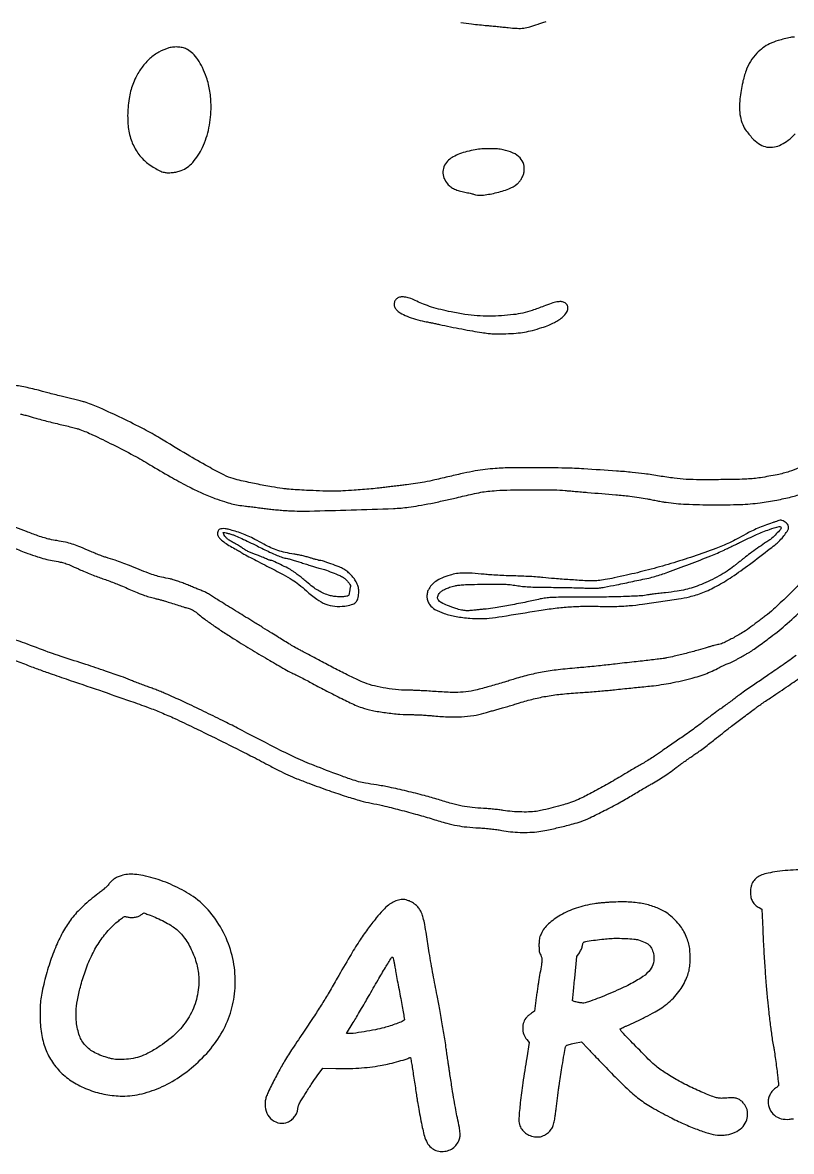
# Model space of a CAD drawing. Extents: x 437 to 3283, y 464 to 3358.
# Drawn here: x 1368 to 2380, y 464 to 1950 of the extents above; entities that cross this region are included whole.
import ezdxf

# ---------------------------------------------------------------- set-up
doc = ezdxf.new("R2010")
doc.units = 0

msp = doc.modelspace()

# ---------------------------------------------------------------- linework, layer by layer
for points in [[(1944.743659, 1950.118236, 0.0194), (1958.717958, 1948.037714, 0.006307), (1979.5, 1946.028347, -0.002565), (1985.184625, 1945.521627, -0.001232), (1992.472088, 1944.81622, -0.001221), (2000.071937, 1944.04292, -0.001747), (2006.809236, 1943.316956, 0.014756), (2018.943045, 1942.328036, 0.04168), (2027.435656, 1942.595645, 0.043803), (2035.529155, 1944.256181, 0.017708), (2046.217598, 1947.861465, -0.014299), (2051.368682, 1949.638157, -0.012751), (2056.812473, 1951.192015, -0.012588)], [(2383.662372, 1930.884221, 0.055734), (2378.5, 1930.320512, 0.01505), (2362.230863, 1926.162591, 0.039628), (2350.973843, 1921.931479, 0.050654), (2342.222724, 1916.686219, 0.0425), (2334.130099, 1909.500111, 0.051185), (2325.901341, 1898.841027, 0.050228), (2319.948669, 1886.666858, 0.03916), (2315.53049, 1871.074844, 0.016451), (2311.948096, 1849.553144, 0.037119), (2311.243543, 1837.385445, 0.044999), (2312.455802, 1826.024527, 0.048745), (2315.522301, 1815.883776, 0.061353), (2320.338877, 1807.345494, 0.032376), (2329.798956, 1796.134501, 0.071446), (2338.611154, 1789.259633, 0.090875), (2347.536601, 1786.116217, 0.084491), (2357.23756, 1786.224986, 0.072234), (2366.31354, 1789.273117, 0.049147), (2375.519715, 1795.127878, 0.04374), (2384.446345, 1803.478653, 0.033553)], [(2389.25252, 1363.991509, -0.035978), (2376.791542, 1358.970697, -0.027501), (2360.906425, 1354.811019, -0.011323), (2339, 1350.859167, -0.014047), (2330.188124, 1349.727365, -0.012481), (2320.972306, 1349.037775, -0.007667), (2308.388791, 1348.604828, -0.001733), (2287, 1348.271283, -0.003915), (2259.177758, 1348.151698, -0.01374), (2241.271164, 1348.707158, -0.017083), (2225.507572, 1350.171871, -0.008937), (2206, 1353.014261, 0.005972), (2186.366196, 1355.994071, 0.010942), (2170.291642, 1357.880056, 0.006456), (2149.409591, 1359.596218, 0.000919), (2106.5, 1362.486277, 0.011399), (2081.847311, 1363.537524, 0.003879), (2046.004477, 1363.969853, 0.003626), (2010.726599, 1363.865823, 0.016077), (1990, 1362.987511, 0.012234), (1976.766131, 1361.67349, 0.012291), (1963.633186, 1359.715284, 0.010332), (1948.758047, 1356.804168, 0.005116), (1930, 1352.527583, -0.002871), (1910.584849, 1348.009394, -0.007847), (1896.793623, 1345.110095, -0.01016), (1885.148451, 1343.096763, -0.00911), (1873, 1341.475643, 0.001122), (1866.755881, 1340.743729, 0.000607), (1859.075248, 1339.816492, 0.000605), (1851.257537, 1338.853476, 0.000955), (1844.554035, 1338.00648, -0.006692), (1837.084786, 1337.149683, -0.002496), (1826.573953, 1336.139295, -0.002473), (1815.105291, 1335.151759, -0.002991), (1804.333195, 1334.342689, -0.004189), (1789.372634, 1333.434855, -0.01056), (1778.465974, 1333.09542, -0.009797), (1767.095235, 1333.204599, -0.003173), (1750.279159, 1333.802515, -0.003274), (1738.417606, 1334.377469, -0.003283), (1726.575753, 1335.107225, -0.003208), (1716.254235, 1335.877897, -0.01308), (1710, 1336.550308, -0.011918), (1695.747395, 1338.807925, -0.004269), (1675.544111, 1342.682289, -0.003843), (1655.831734, 1346.795149, -0.019643), (1645, 1349.59164, -0.044811), (1632.905849, 1354.443257, -0.008648), (1612.059148, 1365.518713, -0.007529), (1584.487389, 1381.331319, -0.003335), (1548.549526, 1402.992945, 0.018036), (1528.052962, 1414.539895, 0.006953), (1498.839829, 1429.125329, 0.006574), (1469.856009, 1442.629546, 0.025875), (1451.5, 1449.773069, 0.011654), (1446.923621, 1451.169112, 0.004101), (1440.296875, 1452.964502, 0.004068), (1432.977007, 1454.81987, 0.004758), (1426, 1456.457825, -0.003975), (1418.558383, 1458.192559, -0.002421), (1409.79375, 1460.354283, -0.002426), (1401.12531, 1462.581654, -0.004293), (1394, 1464.514956, 0.015729), (1373.995937, 1469.454416, 0.021591), (1355.724199, 1472.542929, 0.016718)], [(1365.173464, 1434.683774, -0.006024), (1370.73992, 1433.344524, -0.005954), (1376.681287, 1431.763606, -0.007611), (1382.113155, 1430.159276, 0.008963), (1388.368534, 1428.330093, 0.003457), (1397.108409, 1426.008406, 0.003421), (1406.622301, 1423.620721, 0.004216), (1415.528271, 1421.529669, -0.00383), (1424.031444, 1419.540123, -0.004069), (1432.332522, 1417.459018, -0.003879), (1439.447973, 1415.554443, -0.018685), (1443.443435, 1414.289288, -0.02433), (1460.198228, 1407.349698, -0.006154), (1486.705321, 1394.426339, -0.006602), (1514.095231, 1380.196635, -0.012843), (1535.5, 1367.996907, 0.005882), (1562.476359, 1352.120046, 0.010708), (1584.929423, 1339.889474, 0.012979), (1604.166925, 1330.563272, 0.020468), (1621.170935, 1323.682331, 0.006955), (1633.694103, 1319.397287, 0.016728), (1643.106833, 1316.66697, 0.01978), (1651.678436, 1314.84616, 0.014359), (1661.336622, 1313.474842, -0.001642), (1667.130016, 1312.802071, -0.000768), (1674.627008, 1311.894826, -0.000761), (1682.485712, 1310.919416, -0.001067), (1689.5, 1310.022761, 0.00585), (1696.636418, 1309.179795, 0.003834), (1704.877573, 1308.367826, 0.003856), (1712.918418, 1307.700275, 0.007389), (1719.3811, 1307.309845, 0.01678), (1745.318362, 1306.998482, 0.002218), (1800.252649, 1308.42647, 0.001799), (1855.893607, 1310.320199, 0.024754), (1876, 1312.076271, 0.009525), (1888.972582, 1314.112129, 0.004959), (1905.071543, 1317.118783, 0.004769), (1922.332839, 1320.691399, 0.005229), (1939, 1324.490092, -0.002129), (1959.77339, 1329.360339, -0.011971), (1970.944444, 1331.649117, -0.018126), (1980.081439, 1332.954407, -0.009434), (1991.551984, 1333.952336, -0.013134), (2009.95022, 1334.718992, -0.003636), (2038.86115, 1334.953368, -0.003208), (2067.504686, 1334.793496, -0.020253), (2082.076322, 1334.027834, 0.001245), (2087.365186, 1333.547845, 0.000428), (2095.019295, 1332.879015, 0.000426), (2103.461437, 1332.155848, 0.000493), (2111.5, 1331.48213, -0.000793), (2148.594763, 1328.350769, -0.005305), (2167.024503, 1326.568397, -0.010559), (2179.214178, 1324.997813, -0.014292), (2190.145569, 1323.033039, 0.003581), (2196.402094, 1321.769621, 0.002649), (2203.3394, 1320.458481, 0.002677), (2209.905901, 1319.289724, 0.006013), (2214.903452, 1318.48956, 0.025424), (2240.830822, 1315.995465, 0.010092), (2276.595216, 1315.105514, 0.010098), (2312.387825, 1315.660409, 0.025235), (2338.429739, 1317.909678, 0.011326), (2360.317561, 1321.425484, 0.016792), (2379.293553, 1325.57931, 0.019171), (2394.738782, 1330.14496, 0.048818)], [(2391.802837, 1212.314361, -0.006199), (2373.937094, 1194.582848, -0.005583), (2356.089499, 1177.685202, -0.028086), (2345.5, 1168.932067, 0.002017), (2341.015505, 1165.602766, 0.001258), (2335.785127, 1161.666318, 0.001262), (2330.648021, 1157.759366, 0.002291), (2326.470645, 1154.535217, -0.028173), (2316.891742, 1147.903355, -0.012886), (2303.717211, 1140.299392, -0.010545), (2290.759301, 1133.609188, -0.074134), (2284.008952, 1131.465316, 0.020607), (2281.608366, 1130.976867, 0.005208), (2277.750145, 1129.982014, 0.005305), (2273.361724, 1128.751492, 0.005336), (2269.008952, 1127.430437, -0.009258), (2257.142969, 1123.930554, -0.003949), (2241.146659, 1119.668251, -0.003753), (2225.497463, 1115.755554, -0.013734), (2215.5, 1113.624335, -0.01167), (2210.964875, 1112.896053, -0.002305), (2202.8, 1111.817974, -0.002441), (2193.275055, 1110.652183, -0.002266), (2183.5, 1109.549077, 0.000497), (2172.748207, 1108.374262, 0.000316), (2160.234375, 1106.986328, 0.000317), (2147.957842, 1105.60897, 0.000589), (2138, 1104.473472, -0.002456), (2128.392053, 1103.414203, -0.001588), (2117.258571, 1102.277808, -0.001596), (2106.369607, 1101.236374, -0.003016), (2097.582369, 1100.477671, 0.009331), (2072.695543, 1098.011916, 0.015225), (2051.716332, 1094.887023, 0.016863), (2032.612892, 1090.774585, 0.016029), (2013.5, 1085.323786, -0.003717), (2006.760698, 1083.221074, -0.001672), (1997.884375, 1080.556231, -0.001656), (1988.489403, 1077.803715, -0.002257), (1980, 1075.388474, -0.013596), (1961.714939, 1070.807586, -0.032282), (1947.863098, 1068.661042, -0.030064), (1933.27555, 1068.23658, -0.010428), (1912.243796, 1069.328584, 0.002713), (1902.451113, 1069.988672, 0.002721), (1892.661695, 1070.541752, 0.002657), (1884.117229, 1070.932352, 0.010856), (1878.923678, 1071.029256, -0.020803), (1862.660883, 1071.656418, -0.019625), (1846.184409, 1073.632959, -0.020526), (1830.945712, 1076.716957, -0.034366), (1818.5, 1080.695891, -0.01596), (1808.319222, 1085.121458, -0.004765), (1793.079436, 1092.511402, -0.004618), (1775.554957, 1101.419216, -0.00411), (1757.5, 1110.996886, 0.001065), (1750.02188, 1115.022387, 0.001027), (1742.4375, 1119.064255, 0.001015), (1735.74319, 1122.596761, 0.00376), (1731.5, 1124.784295, -0.013598), (1727.229334, 1127.093446, -0.003355), (1720.351071, 1131.119645, -0.003431), (1712.533902, 1135.839011, -0.003428), (1704.780243, 1140.666376, 0.001474), (1695.866953, 1146.264173, 0.000698), (1684.345889, 1153.430123, 0.000692), (1672.272683, 1160.893018, 0.00098), (1661.503803, 1167.5, -0.00108), (1651.109184, 1173.880241, -0.000923), (1640.182418, 1180.647546, -0.00093), (1630.271219, 1186.83682, -0.002653), (1623.404218, 1191.193774, 0.006163), (1617.87604, 1194.647088, 0.006889), (1612.464601, 1197.834205, 0.006398), (1607.787249, 1200.424109, 0.03597), (1605.180659, 1201.59122, -0.008055), (1602.484184, 1202.622172, -0.001375), (1597.391304, 1204.680245, -0.001499), (1591.423443, 1207.131908, -0.001336), (1585.236547, 1209.714661, 0.008212), (1578.648354, 1212.359158, 0.008719), (1572.106418, 1214.731234, 0.009067), (1566.308626, 1216.603014, 0.026634), (1562.236547, 1217.603368, -0.008098), (1550.824714, 1219.962235, -0.018665), (1542.352369, 1222.192085, -0.01732), (1533.699957, 1225.149154, -0.0061), (1521.5, 1229.967646, 0.002718), (1508.519337, 1235.196257, 0.006775), (1498.958744, 1238.837868, 0.007169), (1489.622448, 1242.098964, 0.003396), (1477.5, 1246.047922, -0.011772), (1472.678084, 1247.70853, -0.004987), (1466.288385, 1250.151513, -0.004931), (1459.515018, 1252.896383, -0.00643), (1453.375354, 1255.548404, 0.009045), (1441.884226, 1260.440851, 0.020863), (1433.043578, 1263.595043, 0.022207), (1424.31196, 1265.88588, 0.011643), (1413.278655, 1267.99506, -0.01025), (1403.926745, 1269.755827, -0.020867), (1396.680699, 1271.593149, -0.014622), (1388.157927, 1274.41087, -0.002859), (1373, 1280.017194, 0.001952), (1359.333613, 1285.10003, 0.003394)], [(1356, 1258.497341, 0.003322), (1374.994572, 1251.20171, 0.011344), (1387.487474, 1246.819202, 0.016597), (1397.320043, 1243.975727, 0.018411), (1406.986865, 1241.900158, -0.007171), (1417.460116, 1239.896565, -0.027201), (1423.902856, 1238.198165, -0.024888), (1430.393429, 1235.740972, -0.00531), (1441.399927, 1230.795498, 0.008016), (1448.237243, 1227.767697, 0.004679), (1456.523587, 1224.347125, 0.004677), (1464.885871, 1221.076974, 0.007902), (1471.961427, 1218.51329, -0.004932), (1478.829225, 1216.070943, -0.003441), (1486.529347, 1213.186463, -0.003471), (1493.87525, 1210.318249, -0.007194), (1499.5615, 1207.957065, 0.002277), (1516.437524, 1200.754019, 0.009571), (1526.673524, 1196.669011, 0.015412), (1534.309031, 1194.055787, 0.018713), (1541.615582, 1192.100285, -0.005006), (1545.839527, 1191.093, -0.004034), (1550.358952, 1189.928518, -0.004077), (1554.515521, 1188.785322, -0.010434), (1557.5, 1187.870548, 0.002097), (1565.216922, 1185.363736, 0.001584), (1573.71313, 1182.672752, 0.001571), (1581.58914, 1180.232777, 0.004534), (1587.068184, 1178.608425, -0.035454), (1590.130103, 1177.490659, -0.032798), (1593.087607, 1175.926536, -0.026586), (1596.316208, 1173.69298, -0.012498), (1600.25261, 1170.48785, 0.019772), (1607.871815, 1164.466213, 0.006247), (1619.704405, 1156.076216, 0.00616), (1633.302614, 1146.932723, 0.00633), (1647, 1138.211323, 0.002812), (1670.446303, 1123.878215, 0.003104), (1693.293519, 1110.280036, 0.002644), (1712.95162, 1098.88396, 0.019835), (1722.498004, 1093.908961, -0.006568), (1727.538484, 1091.449918, -0.00239), (1734.618839, 1087.837254, -0.002369), (1742.328074, 1083.810774, -0.002827), (1749.55647, 1079.939301, 0.00551), (1768.332194, 1070.012481, 0.004876), (1788.100158, 1060.080836, 0.003956), (1805.781744, 1051.58519, 0.030986), (1814.258813, 1048.218537, 0.029155), (1828.230992, 1044.534532, 0.016178), (1845.618337, 1041.600809, 0.015574), (1864.329874, 1039.654313, 0.017389), (1882.449894, 1038.970287, -0.009941), (1887.31847, 1038.859084, -0.004275), (1893.807156, 1038.526133, -0.004228), (1900.713084, 1038.053905, -0.005574), (1907, 1037.5, 0.016288), (1926.979359, 1036.170358, 0.020954), (1945.384007, 1036.317997, 0.023304), (1961.625023, 1037.890517, 0.039037), (1975, 1040.897658, -0.004615), (1978.391956, 1041.909711, -0.001398), (1983.55625, 1043.383178, -0.0014), (1989.354733, 1045.002552, -0.001525), (1995, 1046.543594, 0.003679), (2001.145106, 1048.249569, 0.002137), (2008.5, 1050.383857, 0.002136), (2015.85384, 1052.586153, 0.003602), (2022, 1054.503904, -0.017048), (2040.379143, 1059.700709, -0.018359), (2058.62319, 1063.489364, -0.016858), (2078.405421, 1066.162765, -0.010823), (2101.5, 1067.990347, 0.003649), (2110.080066, 1068.545596, 0.002224), (2120.20625, 1069.320433, 0.002228), (2130.237041, 1070.177882, 0.003946), (2138.5, 1070.987118, -0.000703), (2146.930922, 1071.868053, -0.000358), (2157.528125, 1072.952607, -0.000356), (2168.456908, 1074.05533, -0.000533), (2178, 1075.001094, 0.003683), (2198.062706, 1077.117098, 0.010685), (2211.890343, 1078.978594, 0.012881), (2224.130498, 1081.217912, 0.007799), (2238.5, 1084.466012, 0.007817), (2252.84267, 1088.182378, 0.016866), (2263.727165, 1091.58395, 0.020162), (2273.041807, 1095.271379, 0.018176), (2282.363834, 1099.816013, -0.007549), (2286.228395, 1101.802769, -0.006812), (2290.285001, 1103.743055, -0.00684), (2293.967518, 1105.382426, -0.021443), (2296.5, 1106.342247, 0.024349), (2298.97964, 1107.298549, 0.008506), (2302.44995, 1108.906026, 0.008424), (2306.21483, 1110.807307, 0.009737), (2309.733873, 1112.747925, -0.000406), (2313.324612, 1114.816386, -0.000298), (2317.310098, 1117.10477, -0.000301), (2321.085097, 1119.266283, -0.00067), (2323.962818, 1120.906611, 0.021589), (2327.403033, 1123.063006, 0.003336), (2334.004585, 1127.674505, 0.003716), (2341.719834, 1133.227523, 0.003223), (2349.728945, 1139.162497, 0.017011), (2371.38008, 1156.606543, 0.012618), (2394.124067, 1177.267887, 0.012764)], [(2386.12076, 1116.887296, -0.001317), (2368.609072, 1104.595447, -0.001788), (2350.096197, 1091.771734, -0.003329), (2334.98506, 1081.531642, 0.003835), (2327.786432, 1076.642839, 0.002738), (2319.800772, 1071.064746, 0.002764), (2312.246039, 1065.663006, 0.005909), (2306.48506, 1061.390899, -0.0026), (2301.154588, 1057.383089, -0.001752), (2295.030726, 1052.861642, -0.001765), (2289.076116, 1048.529536, -0.003506), (2284.321668, 1045.146632, 0.005404), (2279.57884, 1041.744807, 0.002715), (2273.660606, 1037.352649, 0.002696), (2267.589591, 1032.744386, 0.003992), (2262.321668, 1028.633518, -0.007853), (2256.59209, 1024.233155, -0.003585), (2248.978865, 1018.658281, -0.003549), (2240.872938, 1012.898453, -0.004879), (2233.5, 1007.844298, 0.001967), (2226.22223, 1002.917447, 0.001568), (2218.409375, 997.54743, 0.001584), (2211.204291, 992.527985, 0.003995), (2206, 988.815467, -0.010544), (2200.948411, 985.310797, -0.005053), (2194.325, 981.015287, -0.005006), (2187.318424, 976.668973, -0.007122), (2181, 972.958662, 0.002054), (2174.609616, 969.292689, 0.001405), (2167.38125, 965.079271, 0.001416), (2160.43803, 960.979411, 0.002866), (2155, 957.705211, -0.00819), (2135.921821, 946.49341, -0.008327), (2116.590736, 935.976066, -0.008071), (2099.516205, 927.399686, -0.035072), (2089, 923.208864, -0.009764), (2079.637889, 920.41937, -0.003609), (2066.344455, 916.842643, -0.003226), (2053.3132, 913.526808, -0.016749), (2046.05147, 911.98496, -0.0336), (2036.886723, 910.986209, -0.015321), (2024.835608, 910.856831, -0.015081), (2012.066668, 911.496624, -0.019908), (2000.5, 912.891729, 0.008888), (1994.581354, 913.738296, 0.005274), (1987.5, 914.547273, 0.005277), (1980.417774, 915.205302, 0.009053), (1974.5, 915.584486, -0.015669), (1959.712785, 916.728587, -0.020835), (1946.382356, 918.746225, -0.018928), (1932.318495, 922.0352, -0.010041), (1915.154818, 927.113431, 0.012473), (1896.91085, 932.414926, 0.006119), (1873.442754, 938.297915, 0.006034), (1850.327289, 943.498858, 0.015872), (1833.608607, 946.498042, -0.006289), (1819.313762, 948.780601, -0.022092), (1810.211444, 950.769228, -0.019249), (1800.719235, 953.682283, -0.003938), (1784.194107, 959.604814, -0.006234), (1751.804329, 971.962299, -0.013889), (1727.554311, 982.350324, -0.010178), (1699.770319, 995.86948, -0.002055), (1651, 1021.093913, 0.005168), (1631.152721, 1031.203, 0.002795), (1606.528766, 1043.255146, 0.002777), (1581.189731, 1055.309169, 0.004206), (1559, 1065.487485, 0.008016), (1554.373841, 1067.474102, 0.003485), (1548.166529, 1069.972235, 0.003447), (1541.5308, 1072.536469, 0.004582), (1535.460525, 1074.770841, -0.003182), (1529.261256, 1077.033009, -0.002156), (1522.225344, 1079.685924, -0.002172), (1515.449927, 1082.307811, -0.00434), (1510.119596, 1084.45071, 0.012473), (1497.537744, 1089.272674, 0.003281), (1477.159038, 1096.354928, 0.002931), (1451.311931, 1104.979223, 0.001711), (1420.232588, 1115.029652, -0.002575), (1415.078868, 1116.706108, -0.002292), (1409.737906, 1118.501151, -0.0023), (1404.94886, 1120.159797, -0.007092), (1401.732588, 1121.341837, 0.003231), (1370.795077, 1132.983899, 0.007412), (1347.312153, 1141.254557, 0.008682)], [(1358.273965, 1110.284755, -0.009683), (1377.739724, 1102.850022, 0.01039), (1385.708973, 1099.819164, 0.001763), (1401.047836, 1094.408409, 0.001159), (1425.318297, 1086.006178, 0.000227), (1469, 1071.019416, -0.001187), (1510.077017, 1056.838089, -0.00579), (1533.221493, 1048.48449, -0.009407), (1550.432913, 1041.674301, -0.008222), (1568.172667, 1033.921129, -0.006194), (1593.098028, 1022.16038, -0.001856), (1630.777774, 1003.634148, -0.001813), (1668.111118, 984.93682, -0.006986), (1691.097712, 972.914142, 0.006027), (1705.373677, 965.412468, 0.01161), (1717.012631, 959.81103, 0.011423), (1729.021794, 954.698414, 0.005633), (1744.5, 948.723898, 0.004582), (1771.209422, 939.036294, 0.007378), (1794.157134, 931.328949, 0.008497), (1813.010832, 925.655958, 0.023537), (1826.5, 922.522875, -0.013551), (1841.756692, 919.298844, -0.004406), (1864.114958, 913.728583, -0.004525), (1887.750804, 907.389618, -0.007035), (1908, 901.453876, 0.007922), (1926.202562, 896.153124, 0.020034), (1939.632987, 893.044375, 0.022115), (1952.474523, 891.193076, 0.011748), (1968.5, 889.981493, -0.007695), (1976.452749, 889.445031, -0.007556), (1984.433944, 888.661526, -0.007888), (1991.95423, 887.687956, -0.011725), (1998.5, 886.578007, 0.022566), (2010.011007, 884.88189, 0.017781), (2022.584574, 884.055745, 0.017581), (2035.364318, 884.121004, 0.020325), (2047.5, 885.10504, 0.02352), (2057.821498, 886.861777, 0.005404), (2075.04691, 890.830124, 0.005578), (2092.267583, 895.197767, 0.020511), (2103, 898.524295, 0.026666), (2114.371445, 903.263821, 0.005917), (2133.268873, 912.627738, 0.006511), (2153.099754, 923.075885, 0.011321), (2169.236934, 932.327608, -0.001616), (2176.542817, 936.706757, -0.001408), (2184.219599, 941.245337, -0.001416), (2191.18617, 945.311108, -0.004191), (2196, 948.048615, 0.009417), (2204.674241, 953.102141, 0.010311), (2212.889989, 958.333184, 0.009734), (2221.281734, 964.161742, 0.006848), (2230.5, 971.028406, -0.005788), (2235.201543, 974.546094, -0.003018), (2241.138421, 978.827071, -0.003001), (2247.284348, 983.147304, -0.00458), (2252.673349, 986.814659, 0.00898), (2258.323539, 990.732937, 0.004494), (2265.332355, 995.878487, 0.00446), (2272.492288, 1001.33496, 0.006569), (2278.673349, 1006.264705, -0.004749), (2288.768685, 1014.376627, -0.002874), (2300.866468, 1023.7977, -0.002496), (2315.003289, 1034.564742, -0.001647), (2331.359222, 1046.809121, -0.006776), (2335.09921, 1049.511861, -0.002088), (2340.808646, 1053.485708, -0.002088), (2347.233467, 1057.878274, -0.002291), (2353.5, 1062.082564, 0.002992), (2375.655677, 1076.99216, 0.004615), (2394.613994, 1090.173502, 0.005314)], [(2389.5, 834.874951, 0.011782), (2374.735953, 833.977764, 0.014039), (2360.873291, 832.413936, 0.015161), (2348.99711, 830.366386, 0.039264), (2340.651034, 827.970625, 0.070311), (2334.180166, 824.448881, 0.08703), (2329.468844, 819.475714, 0.084828), (2326.650709, 813.087963, 0.063157), (2325.72585, 805.424013, 0.049551), (2326.451862, 798.539763, 0.075692), (2328.536427, 792.919766, 0.081181), (2332.064818, 788.450488, 0.066737), (2337.063165, 784.977674), (2340.626329, 783.149985), (2341.867917, 756.824992, 0.002128), (2343.226681, 730.405034, 0.002631), (2344.726675, 705.805238, 0.002865), (2346.339477, 683.409879, 0.004166), (2348.039706, 663.677528, 0.005292), (2349.78689, 647.078007, 0.003617), (2352.107397, 628.259166, 0.003052), (2354.470263, 610.995775, 0.019119), (2356.067707, 602.235168, -0.016868), (2357.005911, 597.217952, -0.002947), (2358.398293, 587.698311, -0.003364), (2359.812195, 577.099036, -0.004221), (2360.973636, 567.25517, 0.001802), (2361.365911, 563.786276, 0.001602), (2361.79846, 560.181268, 0.001607), (2362.208449, 556.940307, 0.00495), (2362.514534, 554.75165, -0.025482), (2362.779004, 552.058796, -0.13451), (2362.457512, 550.624274, -0.104993), (2361.414669, 549.378857, -0.012624), (2358.522445, 547.228929, 0.064773), (2354.825909, 543.830896, 0.050762), (2351.762636, 539.320939, 0.051391), (2349.707834, 534.357652, 0.071951), (2349.009769, 529.61602, 0.108167), (2351.14943, 519.722177, 0.113221), (2357.210415, 511.814553, 0.11005), (2366.27024, 507.188108, 0.097592), (2376.856496, 506.569696, -0.014525), (2379.436501, 506.847257, -0.008453), (2382.544895, 507.037779, -0.008446)]]:
    msp.add_lwpolyline(points, format="xyb")
for points in [[(1560.567787, 1916.526952, 0.058893), (1547.407607, 1911.015507, 0.053987), (1535.468205, 1902.453502, 0.051688), (1525.19207, 1891.142997, 0.045632), (1516.957719, 1877.5, 0.021798), (1512.963288, 1868.265241, 0.027964), (1510.150589, 1859.446315, 0.025898), (1508.193919, 1849.845151, 0.015107), (1506.798209, 1838.17627, 0.040012), (1506.607024, 1816.574613, 0.05699), (1510.133417, 1797.729681, 0.063163), (1517.398358, 1781.677602, 0.06772), (1528.304771, 1768.365603, 0.030625), (1534.285559, 1763.450138, 0.021581), (1541.551076, 1758.653033, 0.021622), (1548.723245, 1754.761287, 0.056832), (1554.231192, 1752.810586, 0.054015), (1558.973494, 1752.244008, 0.028368), (1564.912727, 1752.515842, 0.027723), (1571.076487, 1753.497217, 0.036191), (1576.55293, 1755.105688, 0.126478), (1592.021364, 1765.908661, 0.068178), (1604.714337, 1785.564618, 0.059334), (1613.151366, 1811.134531, 0.050087), (1616, 1839.5, 0.017243), (1615.639717, 1849.944249, 0.022314), (1614.553145, 1859.469297, 0.023216), (1612.6703, 1868.541808, 0.021631), (1609.918251, 1877.621176, 0.025181), (1604.599638, 1890.637246, 0.039504), (1598.625692, 1901.138222, 0.046773), (1592.056576, 1909.102754, 0.072428), (1584.934525, 1914.439119, 0.06086), (1579.641015, 1916.534176, 0.04248), (1573.305738, 1917.624169, 0.041537), (1566.694558, 1917.640358, 0.049635)], [(1963.728713, 1782.488413, 0.021868), (1952.731008, 1780.140929, 0.028427), (1942.92485, 1776.9904, 0.031909), (1934.718502, 1773.211904, 0.056369), (1928.604847, 1768.957913, 0.096442), (1923.243219, 1762.020565, 0.105749), (1921.101036, 1753.801754, 0.103451), (1922.492673, 1745.281944, 0.088658), (1927.211578, 1737.496974, 0.053921), (1931.380162, 1733.680953, 0.047151), (1936.453381, 1730.644729, 0.041589), (1942.600388, 1728.317359, 0.027129), (1950, 1726.627165, -0.006153), (1953.460649, 1725.988041, -0.006567), (1956.830061, 1725.276689, -0.006272), (1959.71005, 1724.590981, -0.030225), (1961.3151, 1724.082645, 0.118801), (1972.290862, 1722.640406, 0.030664), (1990.023772, 1725.632367, 0.031758), (2007.611635, 1730.918253, 0.087025), (2018.769613, 1737.441851, 0.049521), (2021.831922, 1740.60526, 0.03766), (2024.537482, 1744.603431, 0.03739), (2026.633709, 1749.000199, 0.046396), (2027.874444, 1753.357325, 0.115731), (2027.42291, 1763.221127, 0.120998), (2022.617669, 1771.672244, 0.09744), (2013.417004, 1778.222632, 0.053956), (2000.266062, 1782.531504, 0.037049), (1992.890574, 1783.531426, 0.015468), (1982.85292, 1783.830173, 0.015529), (1972.444556, 1783.494545, 0.025825)], [(1861.775141, 1587.441198, 0.116979), (1858.561766, 1584.56488, 0.117984), (1856.995237, 1580.560604, 0.11217), (1857.375602, 1576.116343, 0.097992), (1859.633476, 1572.023742, 0.092702), (1864.746011, 1567.834903, 0.027353), (1873.91872, 1563.439585, 0.026115), (1885.105435, 1559.483217, 0.023761), (1897, 1556.569818, -0.002192), (1900.705961, 1555.829853, -0.000855), (1905.821875, 1554.775908, -0.000846), (1911.356228, 1553.616125, -0.001051), (1916.5, 1552.517809, 0.003334), (1930.94697, 1549.50197, 0.003035), (1945.893412, 1546.58003, 0.003139), (1960.153678, 1543.974605, 0.004884), (1972.481807, 1541.926029, 0.008495), (1980.656731, 1540.791431, 0.017442), (1987.096979, 1540.235948, 0.015517), (1994.017734, 1540.096634, 0.005411), (2003.981807, 1540.313141, 0.012263), (2017.490226, 1541.08493, 0.022043), (2028.501785, 1542.476157, 0.022738), (2039.115078, 1544.796325, 0.014072), (2051.353865, 1548.432986, 0.014936), (2060.380133, 1551.695583, 0.025125), (2067.711638, 1555.030962, 0.029161), (2073.816747, 1558.653286, 0.03464), (2079.09802, 1562.778037, 0.064671), (2083.788901, 1568.243012, 0.125254), (2085.64782, 1573.653326, 0.166282), (2084.478677, 1578.274323, 0.137984), (2080.642721, 1581.633332, 0.10707), (2076.507958, 1582.608626, 0.050418), (2071.011173, 1582.154465, 0.03494), (2063.728436, 1580.271286, 0.01312), (2053.819346, 1576.663951, -0.012212), (2038.485981, 1571.050401, -0.025528), (2026.258358, 1567.594098, -0.026123), (2013.921824, 1565.448538, -0.01342), (1998.295707, 1563.989162, -0.016665), (1981.974943, 1563.451071, -0.018965), (1966.346629, 1564.049842, -0.01799), (1950.122226, 1565.877828, -0.012549), (1931.976048, 1569.053835, -0.011266), (1918.431247, 1572.095457, -0.014632), (1906.180953, 1575.521293, -0.01624), (1895.486283, 1579.237444, -0.026216), (1886.684824, 1583.160791, 0.028333), (1878.952982, 1586.56821, 0.047101), (1872.084432, 1588.427116, 0.058428), (1866.279732, 1588.73768, 0.108911)], [(2354.5, 1291.569178, 0.009047), (2344.631707, 1288.017047, 0.010803), (2335.470918, 1284.302606, 0.01154), (2327.072305, 1280.451858, 0.014571), (2319.5, 1276.489234, -0.006355), (2308.2529, 1270.366098, -0.009414), (2298.230105, 1265.31249, -0.010532), (2289.005493, 1261.113993, -0.012785), (2280.185294, 1257.58609, -0.008125), (2250.788207, 1247.231215, -0.008093), (2221.031565, 1237.822706, -0.008209), (2191.430259, 1229.51441, -0.009035), (2162.5, 1222.46085, -0.004161), (2146.524471, 1219.009724, -0.00977), (2134.525142, 1216.76547, -0.012895), (2125.234978, 1215.460373, -0.027513), (2118, 1215.034699, -0.015401), (2107.676461, 1215.313963, -0.002675), (2088.203478, 1216.546186, -0.003116), (2067.952173, 1218.063337, -0.006852), (2052.494162, 1219.531794, 0.00999), (2045.480428, 1220.153687, 0.003677), (2035.560785, 1220.760575, 0.003643), (2024.71435, 1221.264924, 0.004369), (2014.5, 1221.575977, -0.004518), (2004.212492, 1221.892338, -0.003622), (1993.14375, 1222.413204, -0.003661), (1982.914032, 1223.044039, -0.009297), (1975.5, 1223.694458, 0.009055), (1959.615117, 1225.095742, 0.023554), (1948.141338, 1225.357147, 0.031635), (1938.952476, 1224.550428, 0.038091), (1930.507136, 1222.600039, 0.024249), (1919.738908, 1218.649831, 0.048102), (1911.749563, 1214.324419, 0.06009), (1905.966105, 1209.329393, 0.07201), (1901.939665, 1203.375364, 0.0682), (1900.364478, 1198.535543, 0.065674), (1900.120712, 1193.386182, 0.06552), (1901.221384, 1188.338836, 0.067306), (1903.58518, 1183.798088, 0.113852), (1910.639303, 1177.489205, 0.044108), (1922.710773, 1172.173531, 0.037535), (1938.325976, 1168.159571, 0.025679), (1956.5, 1165.871747, 0.017306), (1970.336115, 1165.328108, 0.029078), (1981.943636, 1165.949419, 0.011604), (1998.879858, 1168.246718, 0.000766), (2047.5, 1176.071054, -0.009756), (2068.848554, 1179.113938, -0.013611), (2088.051191, 1180.940749, -0.013809), (2107.107317, 1181.703629, -0.010511), (2128, 1181.523411, 0.005649), (2138.483962, 1181.331019, 0.007857), (2147.873014, 1181.412365, 0.008229), (2156.902134, 1181.781276, 0.007288), (2166.287827, 1182.456981, 0.010934), (2183.658337, 1184.345819, 0.004197), (2207.71186, 1187.700522, 0.003956), (2231.209475, 1191.36926, 0.015817), (2245.5, 1194.183262, 0.038326), (2263.014594, 1199.652482, 0.028898), (2281.290397, 1208.190981, 0.024268), (2301.383976, 1220.327998, 0.013813), (2324.5, 1236.814136, 0.000507), (2351.823144, 1257.506187, 0.011015), (2359.701428, 1263.763241, 0.032222), (2364.552481, 1268.352307, 0.017819), (2369.889896, 1274.523353, 0.019493), (2373.923947, 1279.958813, 0.079097), (2375.680166, 1283.673556, 0.128886), (2375.764718, 1286.758286, 0.095806), (2374.369307, 1289.883127, 0.082812), (2372.796584, 1291.484863, 0.029482), (2370.088265, 1293.222126, 0.028677), (2367.242299, 1294.611163, 0.105057), (2365.282119, 1294.982815, 0.070008), (2364.715652, 1294.890377, 0.001268), (2361.792247, 1293.97297, 0.003123), (2358.388843, 1292.872009, 0.002077)], [(1627.378419, 1283.016343, 0.133907), (1625.773844, 1281.796321, 0.090502), (1624.718846, 1279.739658, 0.082567), (1624.397429, 1277.255933, 0.084163), (1624.901484, 1274.819398, 0.106582), (1627.315397, 1271.169221, 0.028092), (1632.618823, 1266.536709, 0.026606), (1639.523962, 1261.724886, 0.021947), (1647.351026, 1257.331129, -0.009011), (1649.614006, 1256.136693, -0.00602), (1652.162489, 1254.692003, -0.006062), (1654.59999, 1253.231305, -0.01184), (1656.5, 1251.998181, 0.02647), (1659.273945, 1250.31106, 0.001611), (1667.84375, 1245.736941, 0.0024), (1678.100381, 1240.367727, 0.001772), (1689.5, 1234.52083, -0.003674), (1711.050779, 1223.36367, -0.018593), (1722.782245, 1216.611633, -0.028044), (1731.645639, 1210.343986, -0.016665), (1741.5, 1201.960878, 0.029216), (1754.993188, 1191.05366, 0.060844), (1766.843249, 1184.582138, 0.070922), (1778.657743, 1181.732092, 0.055016), (1791.900883, 1181.928341, 0.037246), (1800.930086, 1183.751101, 0.119487), (1806.243793, 1186.733847, 0.139776), (1809.131429, 1191.511005, 0.058813), (1810.251673, 1199.001475, 0.013988), (1810.264466, 1203.277568, 0.041739), (1809.948031, 1206.184904, 0.045969), (1809.172877, 1208.843337, 0.01994), (1807.684935, 1212.216254, 0.03848), (1804.535389, 1217.563892, 0.036081), (1800.541434, 1222.4896, 0.035619), (1795.825551, 1226.849037, 0.0353), (1790.525017, 1230.509376, 0.039329), (1784.655681, 1233.382142, 0.007956), (1773.790729, 1237.479753, 0.005744), (1762.681113, 1241.325397, 0.080613), (1758.524097, 1242, -0.064513), (1757.481726, 1242.135055, -0.003485), (1754.269208, 1243.005727, -0.005393), (1750.456055, 1244.112228, -0.003905), (1746.231513, 1245.423752, 0.012375), (1741.360779, 1246.845897, 0.007632), (1735.568007, 1248.288492, 0.007652), (1729.794968, 1249.540129, 0.013593), (1725, 1250.368233, -0.017622), (1713.702896, 1252.413125, -0.025386), (1703.900223, 1255.074157, -0.026572), (1694.765648, 1258.606237, -0.022358), (1685.5, 1263.275671, 0.006298), (1673.661196, 1269.726596, 0.015409), (1664.751084, 1274.09133, 0.018588), (1656.657101, 1277.394931, 0.014319), (1647.607075, 1280.41118, 0.009241), (1639.683852, 1282.643199, 0.032018), (1634.457431, 1283.6597, 0.050214), (1630.607974, 1283.766499, 0.077969)], [(1644.5, 1275.83417, -0.027845), (1648.158541, 1274.438514, -0.00303), (1656.375, 1270.708244, -0.003705), (1666.104966, 1266.131782, -0.002982), (1676.5, 1261.071644, 0.002985), (1693.102678, 1252.989841, 0.013537), (1702.929755, 1248.601663, 0.022993), (1710.032089, 1246.033847, 0.033597), (1716.5, 1244.493646, -0.027379), (1718.906121, 1243.952178, -0.003454), (1724.025, 1242.463569, -0.004049), (1730.080723, 1240.603521, -0.003353), (1736.5, 1238.527333, 0.002774), (1743.028939, 1236.407323, 0.002996), (1749.415625, 1234.414669, 0.002825), (1754.913234, 1232.769395, 0.014411), (1758, 1231.960411, -0.026512), (1765.180495, 1229.891673, -0.009016), (1775.377912, 1226.151382, -0.007928), (1785.24701, 1222.14716, -0.045859), (1790.198777, 1219.487154, -0.050197), (1793.673592, 1216.648853, -0.036758), (1796.929459, 1212.876862, -0.033821), (1799.305934, 1209.177304, -0.226753), (1799.427889, 1207.05537, 0.040788), (1799.14213, 1206.15406, 0.008012), (1798.788568, 1204.490933, 0.00845), (1798.439475, 1202.534166, 0.007749), (1798.145587, 1200.509509, -0.015032), (1797.67855, 1197.591571, -0.096732), (1797.124893, 1196.211952, -0.147117), (1796.197104, 1195.423869, -0.050406), (1794.5, 1194.877824, -0.03984), (1788.841268, 1194.132691, -0.028159), (1782.427758, 1194.164858, -0.028083), (1776.032122, 1194.919625, -0.038592), (1770.425152, 1196.355901, -0.02066), (1762.634637, 1199.370631, -0.033387), (1756.322633, 1202.635028, -0.02922), (1749.946351, 1207.020387, -0.011961), (1741.803534, 1213.67017, 0.006447), (1736.966649, 1217.709889, 0.005546), (1731.780194, 1221.834486, 0.005592), (1726.98959, 1225.473077, 0.016014), (1723.554572, 1227.855322, 0.023228), (1717.092785, 1231.623103, 0.00768), (1707.279055, 1236.559886, 0.00384), (1697.16992, 1241.356716, 0.107544), (1694.343217, 1241.99209, -0.085662), (1693.596749, 1242.126186, -0.005492), (1691.516044, 1242.908499, -0.007906), (1689.048758, 1243.912402, -0.005798), (1686.343217, 1245.100671, 0.007717), (1683.357395, 1246.398392, 0.005834), (1680.041445, 1247.733976, 0.005901), (1676.896938, 1248.915527, 0.013602), (1674.5, 1249.710981, -0.020735), (1669.894596, 1251.312611, -0.022063), (1665.534267, 1253.261229, -0.021349), (1661.237575, 1255.648177, -0.017107), (1656.821722, 1258.566503, 0.01211), (1654.646355, 1260.035584, 0.006926), (1651.954433, 1261.707954, 0.006915), (1649.198751, 1263.31597, 0.011404), (1646.821722, 1264.588685, -0.018529), (1641.957813, 1267.282795, -0.030918), (1638.108821, 1269.942691, -0.037315), (1635.251182, 1272.557817, -0.069571), (1633.441054, 1275.113989, -0.00711), (1632.889096, 1276.219614, -0.009586), (1632.42331, 1277.236209, -0.00702), (1632.064034, 1278.094515, -0.095889), (1632, 1278.42534, -0.461833), (1632.473259, 1278.828427, -0.011148), (1635.674124, 1278.239011, -0.016556), (1639.708694, 1277.262335, -0.009537)], [(2366, 1284.903683, -0.183133), (2365.14121, 1282.637598, -0.009384), (2359.7367, 1276.7574, -0.015144), (2354.101485, 1271.199705, -0.055334), (2350.074687, 1268.216379, 0.01821), (2344.361446, 1264.606615, 0.00417), (2334.987044, 1258.079083, 0.004565), (2325.234625, 1251.032188, 0.008555), (2317.5, 1245.128349, -0.000029), (2314.348029, 1242.636267, -0.000018), (2310.646875, 1239.710552, -0.000018), (2306.993176, 1236.822782, -0.000033), (2304, 1234.457568, -0.022658), (2294.974973, 1227.968576, -0.01652), (2284.408601, 1221.562465, -0.015917), (2272.945586, 1215.592469, -0.016278), (2261.210528, 1210.411364, -0.015676), (2250.190269, 1206.365335, -0.023194), (2240.281559, 1203.578822, -0.020018), (2229.141192, 1201.462546, -0.008389), (2214, 1199.468879, 0.001014), (2205.612628, 1198.490124, 0.00147), (2198.210181, 1197.58901, 0.000739), (2191.929968, 1196.796333, 0.024725), (2190.438915, 1196.530437, -0.043257), (2182.007601, 1195.346983, -0.004349), (2161.704526, 1194.44707, -0.005149), (2136.424284, 1193.807404, -0.00328), (2107, 1193.559063, 0.000826), (2076.369194, 1193.45088, 0.008812), (2063.922956, 1193.166986, 0.021635), (2056.159419, 1192.515727, 0.02653), (2049, 1191.21293, -0.007832), (2031.423041, 1187.33065, -0.004442), (2010.031675, 1183.153728, -0.004017), (1989.812075, 1179.559585, -0.01843), (1978, 1178.002962, 0.0009), (1972.676822, 1177.490521, 0.000748), (1967.017898, 1176.926931, 0.000755), (1961.83726, 1176.395242, 0.002049), (1958.167312, 1175.997787, -0.040912), (1951.899689, 1175.808452, -0.039794), (1945.625035, 1176.635958, -0.028909), (1938.024954, 1178.726836, -0.009882), (1927.266568, 1182.605679, -0.033077), (1918.899444, 1186.462544, -0.131457), (1914.83375, 1190.322689, -0.215758), (1914.305265, 1194.531579, -0.105499), (1917.002512, 1199.35008, -0.06716), (1920.034598, 1201.988808, -0.037211), (1924.329379, 1204.377824, -0.030109), (1929.929958, 1206.569756, -0.0166), (1937, 1208.600124, -0.03533), (1941.71225, 1209.43731, -0.012595), (1948.528654, 1209.983841, -0.008156), (1958.503086, 1210.36812, -0.002182), (1974.379482, 1210.651264, -0.00197), (1992.586088, 1210.824735, -0.011123), (2002.300401, 1210.662889, -0.018544), (2009.627935, 1210.10501, -0.013557), (2017.709192, 1208.964673, 0.014693), (2025.727001, 1207.851861, 0.014028), (2033.921184, 1207.191014, 0.008839), (2044.912579, 1206.808991, 0.002072), (2063.32971, 1206.571017, -0.001628), (2076.9824, 1206.406716, -0.00165), (2090.574977, 1206.154, -0.001604), (2102.402605, 1205.857091, -0.006749), (2109.5, 1205.560217, 0.00777), (2116.791119, 1205.270155, 0.019342), (2122.126819, 1205.347301, 0.020943), (2127.187375, 1205.829593, 0.010655), (2133.5, 1206.836706, 0.004919), (2149.680482, 1209.937685, 0.002149), (2171.08543, 1214.354535, 0.001485), (2191.880223, 1218.803314, 0.017007), (2200, 1220.857105, 0.017002), (2216.914229, 1226.382691, 0.003787), (2245.402408, 1237.018933, 0.003883), (2273.814245, 1248.126152, 0.015383), (2291, 1255.620089, 0.001388), (2295.492226, 1257.760993, 0.00067), (2301.234375, 1260.526648, 0.000664), (2307.212286, 1263.425531, 0.000954), (2312.5, 1266.010882, -0.00967), (2333.69983, 1275.92215, -0.019632), (2350.79705, 1282.725748, -0.017774), (2363.592098, 1286.738778, -0.495192)], [(1497.677568, 827.032028, 0.032406), (1492.524781, 825.009338, 0.041315), (1488.100541, 822.467766, 0.043973), (1484.380887, 819.38588, 0.046381), (1481.330331, 815.751674, -0.050293), (1479.542591, 813.655342, -0.010574), (1475.990705, 810.392343, -0.010982), (1471.688818, 806.769488, -0.010208), (1467.127387, 803.247264, 0.015325), (1457.215292, 795.430197, 0.014584), (1447.631031, 786.894624, 0.015244), (1439.132921, 778.365168, 0.025063), (1432.549117, 770.595342, 0.036187), (1421.979328, 754.479978, 0.025333), (1412.383284, 734.989309, 0.022858), (1403.859099, 712.420784, 0.017351), (1396.529085, 687, 0.010228), (1393.702324, 674.682199, 0.020069), (1392.050636, 664.762506, 0.020348), (1391.212765, 654.831406, 0.010836), (1390.943811, 642.5, 0.039165), (1392.752133, 619.409697, 0.05253), (1398.174499, 599.141641, 0.056286), (1407.303194, 581.55682, 0.056239), (1420.12593, 566.445186, 0.055724), (1436.243009, 554.358378, 0.0441), (1455.926973, 544.995555, 0.042981), (1477.525275, 539.019609, 0.045965), (1499.342916, 537.003195, 0.060215), (1525.179097, 540.118263, 0.048402), (1551.615449, 549.380768, 0.045133), (1577.543716, 564.362144, 0.038579), (1601.862205, 584.484637, 0.046606), (1622.812721, 608.894923, 0.055277), (1637.525504, 635.466159, 0.056673), (1645.802429, 664.032473, 0.053218), (1647.698639, 694.35121, 0.058512), (1642.588749, 725.861699, 0.054952), (1630.269799, 756.049588, 0.056324), (1612.054442, 782.124457, 0.069001), (1589.547369, 801.497806, 0.019223), (1578.053954, 808.301477, 0.018314), (1565.887563, 814.320592, 0.018048), (1553.13195, 819.514867, 0.017375), (1539.873649, 823.847881, 0.018079), (1526.524404, 827.185118, 0.033388), (1515.457535, 828.768042, 0.040771), (1506.019306, 828.70973, 0.055456)], [(1862.734467, 794.911949, 0.059064), (1855.829731, 792.396467, 0.052155), (1849.384535, 788.250974, 0.037818), (1842.350175, 781.679501, 0.013774), (1833.389498, 771.385464, 0.014438), (1821.805242, 756.454398, 0.013998), (1810.977115, 740.727501, 0.010514), (1798.689698, 720.862847, 0.003822), (1782.083374, 692.211285, -0.003698), (1771.276404, 673.5549, -0.006565), (1762.057972, 658.368332, -0.006127), (1752.020641, 642.741153, -0.002771), (1738.505036, 622.5, 0.003654), (1723.35753, 599.727937, 0.009388), (1712.838251, 582.982522, 0.011447), (1704.234354, 567.928316, 0.008604), (1695.440194, 551, 0.007445), (1691.028088, 541.79641, 0.026909), (1688.628306, 535.758873, 0.040165), (1687.41696, 530.898162, 0.040705), (1687.005577, 525.928139, 0.109807), (1689.518917, 514.556303, 0.117791), (1696.583163, 505.653512, 0.126972), (1706.447956, 501.331384, 0.139913), (1716.782119, 502.553048, 0.072316), (1721.638366, 505.464505, 0.055989), (1725.956691, 509.878158, 0.058329), (1728.992334, 514.873104, 0.107806), (1730, 519.492281, -0.040182), (1730.09853, 520.716357, -0.01804), (1730.4141, 522.299806, -0.017724), (1730.869882, 523.958041, -0.023029), (1731.409702, 525.43813, -0.038497), (1733.992687, 530.488828, -0.004125), (1740.963501, 541.658501, -0.005542), (1748.695946, 553.531229, -0.008567), (1755.663143, 563.596125), (1762.910933, 573.692249), (1780.357288, 573.212336, 0.012376), (1795.061477, 573.171886, 0.011144), (1810.273956, 573.846047, 0.011339), (1825.121007, 575.174723, 0.01449), (1838.718516, 577.103504, 0.015173), (1848.189151, 579.02556, 0.007451), (1860.122799, 582.015271, 0.005496), (1871.475882, 585.174056, 0.052307), (1876.134826, 587.072157, -0.017793), (1876.937681, 587.465753, -0.026888), (1877.66434, 587.74465, -0.025131), (1878.252426, 587.902641, -0.263161), (1878.481961, 587.83102, -0.14905), (1878.636187, 587.517984, -0.000179), (1879.795718, 580.400362, -0.001585), (1881.067383, 572.417027, -0.000972), (1882.518066, 563, 0.000007), (1884.044863, 552.960147, 0.000008), (1885.551765, 543.053125, 0.000007), (1886.85522, 534.48538, 0.000034), (1887.614088, 529.5, 0.007027), (1889.248298, 519.696674, 0.00364), (1891.550988, 507.494281, 0.003623), (1893.993472, 495.509151, 0.008237), (1896.053157, 486.5, 0.051692), (1899.310564, 477.422292, 0.079638), (1904.057644, 470.58314, 0.090792), (1910.181355, 466.174182, 0.09029), (1917.48184, 464.209949, 0.067498), (1925.418792, 464.62347, 0.082801), (1932.378017, 467.180135, 0.085277), (1937.978969, 471.778745, 0.07689), (1941.965034, 478.140356, 0.059188), (1943.421283, 483.055859, 0.057344), (1943.707264, 488.229651, 0.032197), (1942.806057, 495.477037, 0.006138), (1940.161273, 508.5, -0.006724), (1938.042645, 518.99524, -0.004062), (1935.801339, 531.481132, -0.00331), (1933.3092, 546.646957, -0.001748), (1930.406704, 565.5, 0.000182), (1929.730916, 569.98284, 0.000116), (1928.940307, 575.20625, 0.000116), (1928.161635, 580.334753, 0.000215), (1927.526398, 584.5, -0.001646), (1926.950699, 588.348749, -0.001343), (1926.359131, 592.471875, -0.001356), (1925.83507, 596.270207, -0.003556), (1925.485726, 599, 0.010367), (1923.96583, 609.715306, 0.001892), (1920.66658, 629.477716, 0.002169), (1916.916159, 650.871392, 0.003258), (1913.441675, 669.5, -0.000675), (1908.221507, 696.707874, -0.003657), (1905.515739, 711.50207, -0.00405), (1903.145041, 725.697094, -0.00095), (1899.413998, 749.5, 0.007074), (1897.198514, 762.584521, 0.020537), (1895.169949, 771.532176, 0.029661), (1893.022404, 777.941305, 0.058778), (1890.455669, 782.639207, 0.034504), (1887.023685, 786.827744, 0.043002), (1883.274011, 790.179475, 0.04489), (1879.151465, 792.728333, 0.043867), (1874.608796, 794.523535, 0.013434), (1870.974542, 795.497359, 0.050604), (1868.64042, 795.811588, 0.05166), (1866.314778, 795.647289, 0.014406)], [(2140.5, 792.005848, 0.00479), (2135.009577, 791.618253, 0.004159), (2129.2625, 791.109025, 0.004187), (2124.067205, 790.561152, 0.012253), (2120.5, 790.065924, 0.038454), (2096.52099, 784.215091, 0.049812), (2075.82309, 775.077674, 0.057136), (2059.893098, 763.476939, 0.097577), (2050.196539, 750.252644, 0.022468), (2048.772469, 746.819693, 0.041911), (2047.985944, 743.915941, 0.034461), (2047.609651, 740.565711, 0.010721), (2047.500652, 735.5, 0.009894), (2047.596665, 730.630785, 0.031927), (2047.930466, 727.412069, 0.043652), (2048.59806, 724.84493, 0.035583), (2049.737747, 722.242715, -0.05916), (2051.069204, 718.766233, -0.081804), (2051.350041, 715.443934, -0.02076), (2050.675024, 709.865954, -0.000668), (2046.990319, 687.5, 0.003154), (2046.160052, 682.299256, 0.001541), (2045.163516, 675.656972, 0.001528), (2044.16957, 668.742998, 0.002214), (2043.337433, 662.630117), (2041.511862, 648.760233), (2037.505931, 645.98635, 0.012106), (2035.810877, 644.750855, 0.009461), (2034.029825, 643.331142, 0.009587), (2032.421274, 641.94553, 0.022951), (2031.297728, 640.842586, 0.103204), (2027.360142, 634.319285, 0.086632), (2026.034422, 626.336206, 0.084453), (2027.488964, 618.193776, 0.090916), (2031.542618, 611.221245), (2034.76412, 607.457645), (2031.387325, 587.198943, 0.004783), (2026.228218, 554.310734, 0.009439), (2022.875209, 528.084054, 0.008623), (2021.034983, 507.925482, 0.085553), (2021.85398, 499.5, 0.086498), (2024.745135, 493.361296, 0.078679), (2029.622669, 488.328748, 0.074832), (2036.057164, 484.858398, 0.06722), (2043.470588, 483.270563, 0.019209), (2046.94933, 483.137106, 0.051744), (2049.40739, 483.392341, 0.050916), (2051.783094, 484.149691, 0.018128), (2055, 485.690165, 0.056826), (2059.898132, 489.015195, 0.066204), (2063.641924, 493.209785, 0.063134), (2066.285358, 498.409153, 0.045454), (2067.919371, 504.718659, 0.006035), (2068.474974, 508.382625, 0.001524), (2069.288439, 514.354856, 0.001555), (2070.176022, 521.185589, 0.00157), (2071.018207, 528, -0.001702), (2071.886882, 535.013533, -0.001429), (2072.854443, 542.44375, -0.001441), (2073.777346, 549.226825, -0.003972), (2074.479488, 554, -0.001409), (2078.133122, 577.107677, -0.00524), (2080.627597, 591.629588, -0.00287), (2082.574636, 601.957587, -0.176136), (2083.52453, 603.539489, -0.095486), (2084.450577, 604.034547, -0.007538), (2087.139449, 604.823682, -0.010023), (2090.404066, 605.658476, -0.007504), (2094.030457, 606.451501), (2103.254436, 608.324024), (2111.877218, 599.373464, -0.000112), (2116.595944, 594.473166, -0.000026), (2124.503135, 586.257164, -0.000027), (2133.599479, 576.803552, -0.000027), (2142.750475, 567.291102, 0.011168), (2163.335022, 546.826276, 0.028279), (2179.418103, 533.180277, 0.030043), (2196.356776, 521.912479, 0.014117), (2219.463665, 509.328256, 0.01172), (2238.146279, 500.371985, 0.015661), (2255.521386, 493.183781, 0.017502), (2270.716125, 488.047941, 0.040361), (2282.5, 485.533013, 0.028666), (2284.90043, 485.359225, 0.013088), (2288.044569, 485.394501, 0.012912), (2291.363961, 485.604625, 0.01735), (2294.353853, 485.976489, 0.066956), (2305.455799, 489.315443, 0.08487), (2314.310912, 495.311308, 0.094532), (2320.000229, 503.318412, 0.107728), (2322, 512.492281, 0.036147), (2321.667025, 517.092124, 0.053744), (2320.661514, 520.998886, 0.053865), (2318.848578, 524.595283, 0.036513), (2316.078497, 528.257816, 0.061765), (2312.305395, 531.613363, 0.072412), (2308.015951, 533.732936, 0.065061), (2302.928482, 534.682027, 0.03864), (2296.753287, 534.541543, -0.015304), (2288.974948, 534.001008, -0.047719), (2283.73876, 534.29765, -0.044205), (2278.444309, 535.595038, -0.011758), (2270.278974, 538.595788, -0.015623), (2250.850394, 546.969358, -0.015899), (2232.097968, 556.494342, -0.016771), (2215.216178, 566.506453, -0.026254), (2201.489661, 576.333816, -0.028492), (2193.609514, 583.397366, -0.002721), (2175.491477, 601.801038, -0.000971), (2156.135027, 621.755317, -0.109172), (2154.218494, 624.875896, -0.364997), (2154.388315, 625.318108, -0.006808), (2156.746123, 626.577478, -0.013206), (2159.680166, 627.996771, -0.008019), (2163.218494, 629.526663, 0.013369), (2174.471052, 634.535568, 0.007864), (2187.659594, 641.090589, 0.007804), (2200.188886, 647.815454, 0.019149), (2209.11966, 653.248046, 0.031191), (2218.133492, 660.060023, 0.029916), (2226.364013, 668.030221, 0.030881), (2233.311076, 676.622634, 0.040448), (2238.476791, 685.293047, 0.018861), (2242.543402, 694.430058, 0.037903), (2244.914264, 701.95398, 0.038328), (2246.106952, 709.694975, 0.019737), (2246.467783, 719.5, 0.022736), (2246.007567, 729.05079, 0.036213), (2244.65684, 737.112478, 0.036353), (2242.161797, 744.872793, 0.023137), (2238.20502, 753.5, 0.048601), (2233.621827, 760.597078, 0.026307), (2226.736628, 768.397848, 0.026269), (2219.020321, 775.479453, 0.045824), (2211.852423, 780.366715, 0.046903), (2197.439851, 786.684118, 0.039437), (2181.240444, 790.657513, 0.034285), (2162.529411, 792.405585, 0.021381)], [(1536.058597, 774.926628, -0.019723), (1544.829326, 771.335652, -0.014456), (1554.266734, 766.695597, -0.014647), (1562.948194, 761.780566, -0.031558), (1569.25362, 757.39657, -0.071681), (1581.19074, 744.762369, -0.047517), (1591.102098, 727.409832, -0.046598), (1597.761426, 708.022618, -0.059504), (1600, 689.278859, -0.064786), (1596.740651, 664.229812, -0.068526), (1587.188939, 641.359224, -0.064672), (1571.239577, 620.877487, -0.048885), (1549.094074, 602.884316, -0.018777), (1535.633086, 594.685422, -0.038803), (1524.453374, 589.531686, -0.044425), (1513.644105, 586.591316, -0.034055), (1501.468127, 585.262291, -0.007342), (1494.637453, 585.084976, -0.024489), (1490.1558, 585.254009, -0.030189), (1486.224847, 585.836159, -0.016286), (1481.468127, 586.99997, -0.047314), (1463.05229, 594.080988, -0.093979), (1450.641566, 603.496995, -0.098927), (1442.928211, 616.448939, -0.05673), (1438.828524, 634.231964, -0.041824), (1438.426703, 647.783599, -0.02884), (1440.138026, 663.051437, -0.024576), (1443.999487, 680.447922, -0.015141), (1450.155068, 700.5, -0.028763), (1458.482126, 721.011794, -0.034693), (1468.677161, 739.131382, -0.036741), (1480.689043, 754.759211, -0.041168), (1494.444938, 767.826815, -0.005635), (1499.278797, 771.62652, -0.059242), (1501.437261, 772.910315, -0.121227), (1503.241757, 773.232986, -0.051312), (1505.683545, 772.821709, 0.055641), (1510.32459, 772.081152, 0.046351), (1515.317254, 772.30883, 0.04772), (1520.004853, 773.424087, 0.072494), (1523.725368, 775.331215, -0.000831), (1525.168544, 776.354441, -0.00136), (1526.395124, 777.216044, -0.000129), (1527.494947, 777.983727, -0.15347), (1527.546717, 778, -0.086822), (1527.602509, 777.990238, -0.00002), (1530.076153, 777.097197, -0.000415), (1532.816893, 776.105032, -0.000251)], [(2178.5, 742.496337, -0.051186), (2187.258338, 739.17027, -0.092607), (2193.343912, 734.54488, -0.099972), (2197.058276, 728.304876, -0.06774), (2198.72628, 720.175172, -0.102056), (2197.314131, 709.879888, -0.101017), (2191.942909, 700.941073, -0.068059), (2181.533909, 692.306914, -0.022928), (2164.292222, 682.646555, -0.010823), (2153.824184, 677.677217, -0.005657), (2140.589216, 671.920871, -0.005646), (2127.022468, 666.381453, -0.009402), (2115.460142, 662.061647, -0.007063), (2109.55342, 660.073874, -0.050867), (2106.618025, 659.451739, -0.060996), (2103.826865, 659.492591, -0.012559), (2098.960142, 660.285936, -0.011427), (2096.112098, 660.891669, -0.018849), (2093.74099, 661.548166, -0.013388), (2091.903585, 662.18693, -0.363068), (2091.66876, 662.603891, 0.022119), (2091.76979, 663.323945, 0.000085), (2092.559697, 671.613788, 0.00044), (2093.445463, 681.014062, 0.000277), (2094.464756, 691.999879), (2097.091992, 720.487199), (2100.623966, 725.615469, 0.02453), (2102.073345, 727.958018, 0.022885), (2103.323092, 730.485185, 0.023994), (2104.253874, 732.917241, 0.046084), (2104.720213, 734.950701, -0.025466), (2105.117286, 737.081292, -0.073515), (2105.675577, 738.471234, -0.098013), (2106.504104, 739.408096, -0.072116), (2107.718433, 740.083048, -0.056353), (2110.977597, 740.917798, -0.002934), (2121.7156, 742.346548, -0.005204), (2132.745041, 743.631754, -0.01038), (2141.5, 744.376269, -0.017915), (2150.876916, 744.641233, -0.010797), (2161.996308, 744.316773, -0.009955), (2172.385885, 743.581271, -0.042544)], [(1857.901484, 706.75, 0.003095), (1859.126282, 699.817757, 0.000908), (1861.092463, 689.186752, 0.000912), (1863.34833, 677.232844, 0.000979), (1865.59562, 665.566603, -0.002919), (1867.625048, 654.806647, -0.004728), (1869.210725, 645.631096, -0.001053), (1870.502343, 637.605277, -0.250982), (1870.266603, 636.92667, -0.088798), (1867.542271, 635.189992, -0.007969), (1859.970511, 632.214373, -0.011139), (1851.543368, 629.269041, -0.014716), (1843.73728, 626.986041, -0.014809), (1832.224831, 624.345256, -0.007222), (1817.398946, 621.625551, -0.004863), (1803.042461, 619.349106, -0.059871), (1797.511546, 619.194586), (1794.189182, 619.5), (1803.154097, 634, 0.003615), (1807.373667, 640.93644, 0.001695), (1812.737604, 649.96875, 0.001679), (1818.296525, 659.474939, 0.002358), (1823.189773, 668, -0.00241), (1835.702271, 689.794088, -0.005468), (1845.422703, 706.12366, -0.001687), (1853.451813, 719.183122, -0.259656), (1854.918758, 720, -0.347711), (1855.258073, 719.73158, -0.00271), (1856.094482, 716.107813, -0.008194), (1856.984047, 711.830151, -0.00499)]]:
    msp.add_lwpolyline(points, format="xyb", close=True)

doc.saveas('drawing.dxf')
